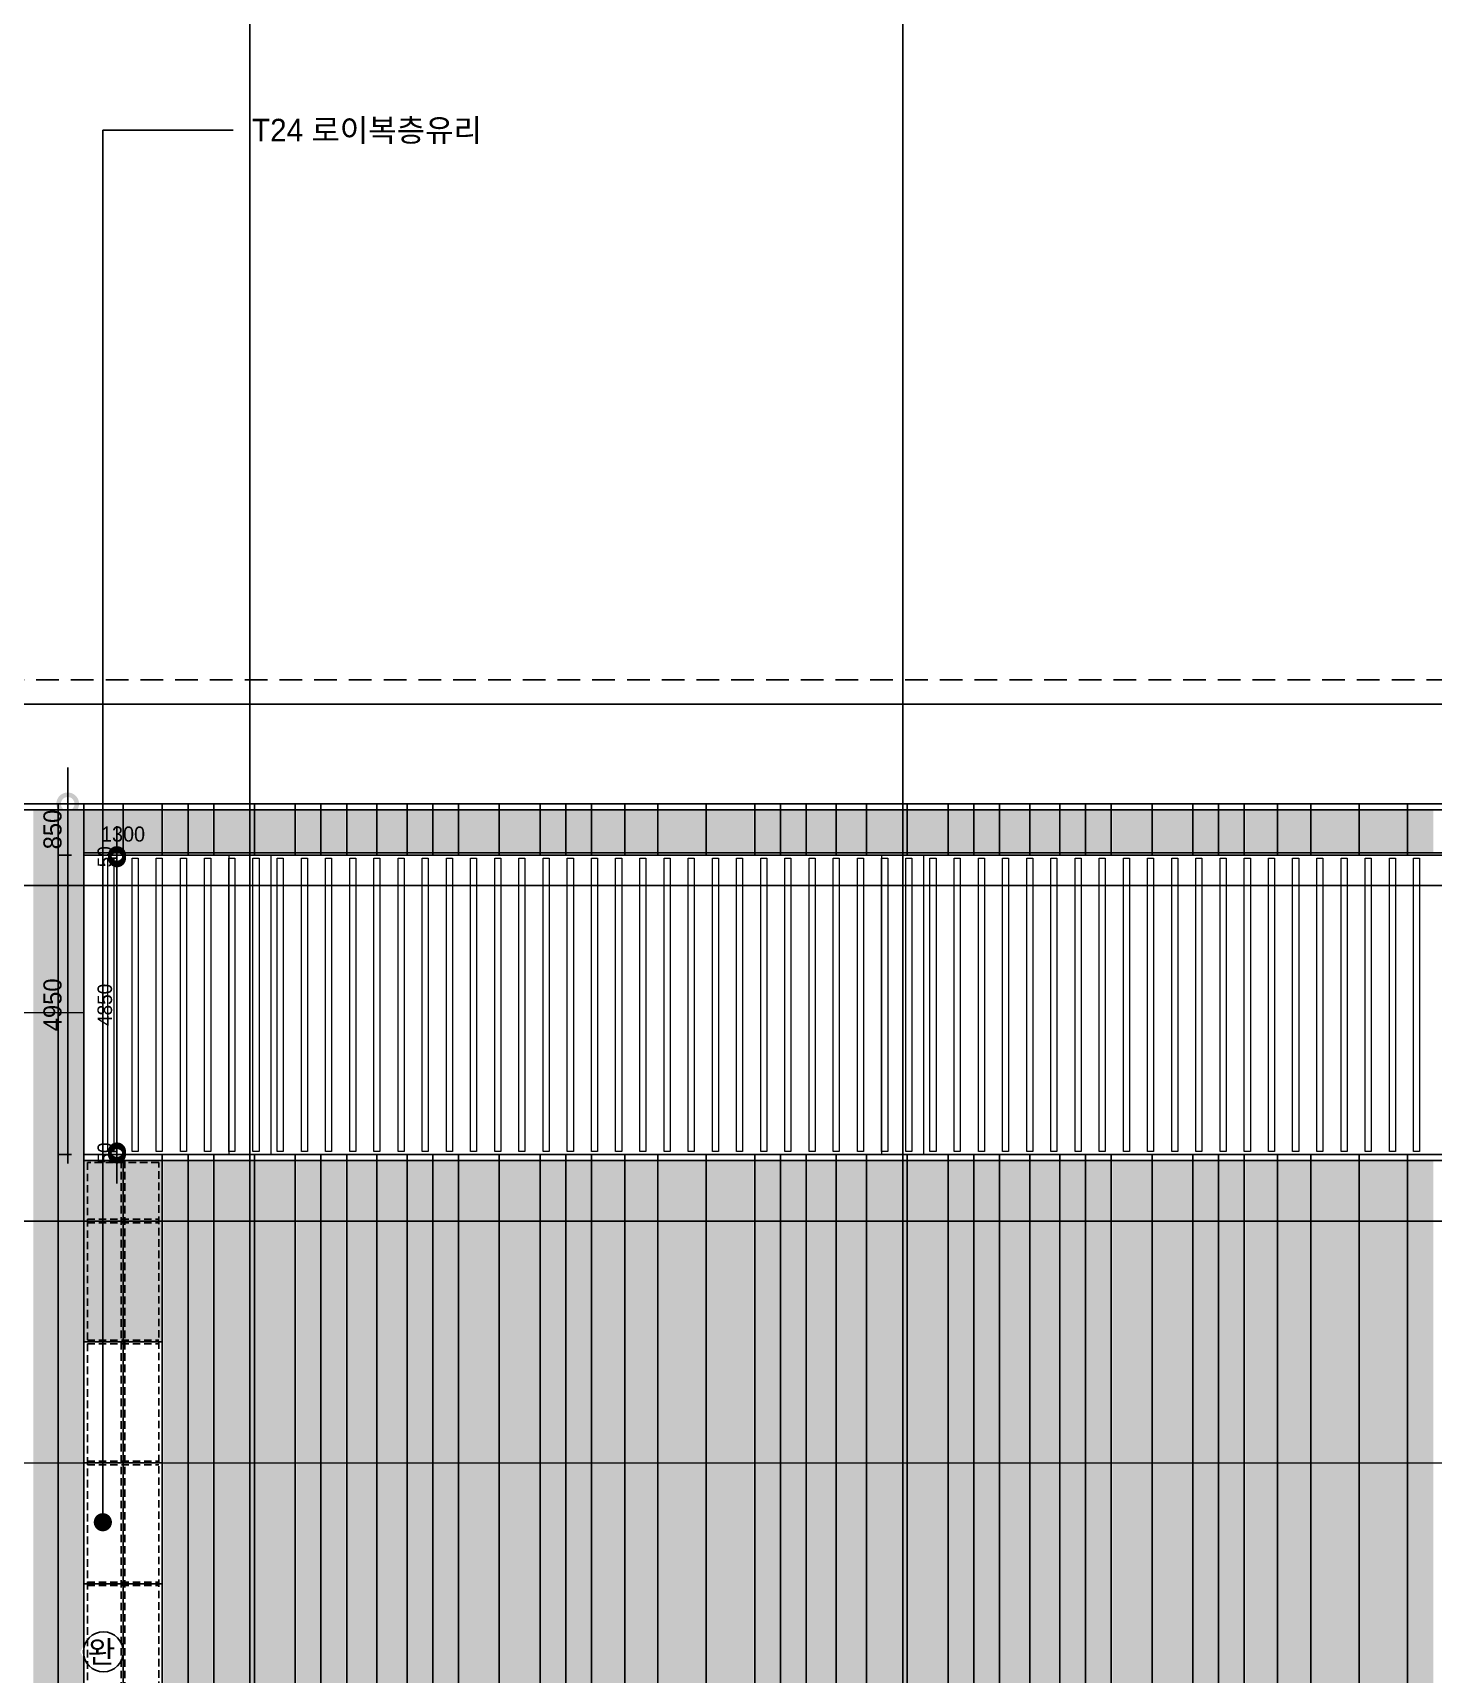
# Model space of a CAD drawing. Extents: x -430745 to 210250, y -41033 to 148500.
# Drawn here: x 45303 to 68470, y 70485 to 97630 of the extents above; entities that cross this region are included whole.
import ezdxf
from ezdxf.enums import TextEntityAlignment as Align
from ezdxf.xclip import XClip

# ---------------------------------------------------------------- set-up
doc = ezdxf.new("R2010")
doc.units = 0
doc.header["$LTSCALE"] = 250
doc.header["$MEASUREMENT"] = 0
doc.header["$XCLIPFRAME"] = 2
for name, pattern in [('DASHED', [0.75, 0.5, -0.25]), ('DOT', [1, 0, -1]), ('HID', [2.3, 1.5, -0.8])]:
    doc.linetypes.add(name, pattern=pattern)
doc.layers.get('0').update_dxf_attribs({"linetype": 'CONTINUOUS'})
doc.layers.get('Defpoints').update_dxf_attribs({"linetype": 'CONTINUOUS'})
for name, color, linetype in [('@완강기구조대', 7, 'CONTINUOUS'), ('A-CEN', 1, 'CONTINUOUS'), ('A-DIM', 7, 'CONTINUOUS'), ('A-ELE-2', 2, 'CONTINUOUS'), ('A-ELE-254', 254, 'CONTINUOUS'), ('A-ELE-7', 7, 'CONTINUOUS'), ('A-ELE-8', 8, 'CONTINUOUS'), ('A-HAT', 8, 'CONTINUOUS'), ('A-WIN', 4, 'CONTINUOUS'), ('A-WIN-HID', 9, 'DASHED'), ('WIPEOUT', 8, 'CONTINUOUS')]:
    doc.layers.add(name, color=color, linetype=linetype)
doc.layers.add('A-ELE-9', color=9, linetype='CONTINUOUS', lineweight=5)
doc.layers.add('NOPLOT', color=193, linetype='CONTINUOUS', plot=False)
doc.layers.add('NOPLOT-TEXT', color=41, linetype='CONTINUOUS', plot=False)
doc.styles.add('Gdim', font='')
doc.styles.add('Gtx', font='')
doc.styles.add('돋움', font='')
doc.styles.add('울릉도L', font='romans.shx', dxfattribs={"bigfont": 'whgtxt.shx'})
doc.styles.get('Gdim').set_extended_font_data('Dotum')
doc.styles.get('Gtx').set_extended_font_data('Dotum')
doc.styles.get('돋움').set_extended_font_data('Dotum')
doc.dimstyles.new('Gdim100', dxfattribs={"dimscale": 100, "dimtxt": 3, "dimasz": 6, "dimexe": 1.5, "dimexo": 2, "dimgap": 1, "dimtad": 1, "dimdec": 0, "dimzin": 0, "dimdsep": 46, "dimtxsty": 'Gdim', "dimblk": 'DOTSMALL', "dimcen": 1.5, "dimdle": 1.5, "dimclrd": 1, "dimclre": 1, "dimclrt": 256, "dimazin": 0, "dimtfac": 1, "dimtdec": 0, "dimtix": 1, "dimtmove": 2, "dimatfit": 3, "dimldrblk": 'DOTSMALL', "dimfxl": 1.5, "dimtolj": 1, "dimtzin": 0, "dimlwd": -1, "dimlwe": -1, "dimarcsym": 0})

# ---------------------------------------------------------------- blocks, each defined once
blk = doc.blocks.new('A-CEN-NORTH1')
at = {"layer": 'A-CEN'}
for p, q in [((14514911.9, -289571.4), (14514911.9, -182238.1)), ((14525711.9, -289571.4), (14525711.9, -182238.1)), ((14490100, -223625.9, 0), (14592511.9, -223625.9, 0)), ((14490100, -226625.9, 0), (14592511.9, -226625.9, 0)), ((14490100, -232175.9, 0), (14592511.9, -232175.9, 0))]:
    blk.add_line(p, q, dxfattribs=at)
at = {"layer": 'A-CEN', "linetype": 'HID'}
blk.add_line((14490100, -223225.9, 0), (14592511.9, -223225.9, 0), dxfattribs=at)
blk = doc.blocks.new('방화기호')
at = {"style": '울릉도L'}
blk.add_attdef('XX', text='', height=600, dxfattribs=at).set_placement((-2358, 300), align=Align.MIDDLE_CENTER)
at = {"linetype": 'DOT'}
blk.add_wipeout([(-315, 546), (315, 546), (630, 0), (315, -546), (-315, -546), (-630, 0)], dxfattribs=at)
at = {"color": 7, "linetype": 'Continuous'}
blk.add_circle((0, 0), 542, dxfattribs=at)
blk = doc.blocks.new('전산입면 1300')
at = {"layer": 'A-ELE-8'}
blk.add_line((13957281, -223226), (13957281, -271826), dxfattribs=at)
at = {"layer": 'A-ELE-9'}
for p, q in [((13956631, -223226), (13956631, -271826)), ((13957931, -271826), (13957931, -223226))]:
    blk.add_line(p, q, dxfattribs=at)
at = {"layer": 'NOPLOT', "color": 61, "linetype": 'Continuous', "true_color": 0xedee99, "style": 'Gtx'}
blk.add_text('1300', height=250, dxfattribs=at).set_placement((13957281, -223726), align=Align.MIDDLE_CENTER)
blk = doc.blocks.new('_DotSmall')
at = {"color": 0, "linetype": 'ByBlock', "const_width": 0.5}
blk.add_lwpolyline([(-0.0625, 0, 1), (0.0625, 0, 1)], format="xyb", close=True, dxfattribs=at)
blk = doc.blocks.new('*D352')
at = {"layer": 'Defpoints', "color": 0, "transparency": 16777216}
for p in [(45880, 84029, 0), (46145, 84029, 0), (46145, 79079, 0)]:
    blk.add_point(p, dxfattribs=at)
at = {"layer": 'NOPLOT', "color": 1, "transparency": 16777216}
for p, q in [((45880, 78929, 0), (45880, 84179, 0)), ((45945, 84029, 0), (45730, 84029, 0)), ((45945, 79079, 0), (45730, 79079, 0))]:
    blk.add_line(p, q, dxfattribs=at)
at = {"layer": 'NOPLOT', "color": 1, "transparency": 16777216, "xscale": 600, "yscale": 600, "zscale": 600}
for p, rotation in [((45880, 84029, 0), 90), ((45880, 79079, 0), 270)]:
    blk.add_blockref('_DotSmall', p, dxfattribs=dict(at, rotation=rotation))
at = {"layer": 'NOPLOT', "transparency": 16777216, "insert": (45630, 81554, 0), "char_height": 300, "attachment_point": 5, "rotation": 90, "style": 'Gdim'}
blk.add_mtext('\\A1;4950', dxfattribs=at)
blk = doc.blocks.new('*D353')
at = {"layer": 'Defpoints', "color": 0, "transparency": 16777216}
for p in [(46695, 84029, 0), (46845, 84029, 0), (46845, 83979, 0)]:
    blk.add_point(p, dxfattribs=at)
at = {"layer": 'NOPLOT', "color": 1, "transparency": 16777216}
for p, q in [((46695, 84029, 0), (46695, 84509, 0)), ((46685, 84029, 0), (46575, 84029, 0)), ((46685, 83979, 0), (46575, 83979, 0)), ((46695, 83979, 0), (46695, 84029, 0)), ((46695, 83979, 0), (46695, 83499, 0))]:
    blk.add_line(p, q, dxfattribs=at)
at = {"layer": 'NOPLOT', "color": 1, "transparency": 16777216, "xscale": 480, "yscale": 480, "zscale": 480}
for p, rotation in [((46695, 84029, 0), 270), ((46695, 83979, 0), 90)]:
    blk.add_blockref('_DotSmall', p, dxfattribs=dict(at, rotation=rotation))
at = {"layer": 'NOPLOT', "transparency": 16777216, "insert": (46495, 84004, 0), "char_height": 240, "attachment_point": 5, "rotation": 90, "style": 'Gdim'}
blk.add_mtext('\\A1;50', dxfattribs=at)
blk = doc.blocks.new('*D354')
at = {"layer": 'Defpoints', "color": 0, "transparency": 16777216}
for p in [(45880, 84879, 0), (46145, 84879, 0), (46145, 84029, 0)]:
    blk.add_point(p, dxfattribs=at)
at = {"layer": 'NOPLOT', "color": 1, "transparency": 16777216}
for p, q in [((45880, 84879, 0), (45880, 85479, 0)), ((45945, 84879, 0), (45730, 84879, 0)), ((45880, 84029, 0), (45880, 84879, 0)), ((45945, 84029, 0), (45730, 84029, 0)), ((45880, 84029, 0), (45880, 83429, 0))]:
    blk.add_line(p, q, dxfattribs=at)
at = {"layer": 'NOPLOT', "color": 1, "transparency": 16777216, "xscale": 600, "yscale": 600, "zscale": 600}
for p, rotation in [((45880, 84879, 0), 270), ((45880, 84029, 0), 90)]:
    blk.add_blockref('_DotSmall', p, dxfattribs=dict(at, rotation=rotation))
at = {"layer": 'NOPLOT', "transparency": 16777216, "insert": (45630, 84454, 0), "char_height": 300, "attachment_point": 5, "rotation": 90, "style": 'Gdim'}
blk.add_mtext('\\A1;850', dxfattribs=at)
blk = doc.blocks.new('*D347')
at = {"layer": 'Defpoints', "color": 0, "transparency": 16777216}
for p in [(46845, 83979, 0), (46695, 79129, 0), (46845, 79129, 0)]:
    blk.add_point(p, dxfattribs=at)
at = {"layer": 'NOPLOT', "color": 1, "transparency": 16777216}
for p, q in [((46685, 83979, 0), (46575, 83979, 0)), ((46695, 84099, 0), (46695, 79009, 0)), ((46685, 79129, 0), (46575, 79129, 0))]:
    blk.add_line(p, q, dxfattribs=at)
at = {"layer": 'NOPLOT', "color": 1, "transparency": 16777216, "xscale": 480, "yscale": 480, "zscale": 480}
for p, rotation in [((46695, 83979, 0), 90), ((46695, 79129, 0), 270)]:
    blk.add_blockref('_DotSmall', p, dxfattribs=dict(at, rotation=rotation))
at = {"layer": 'NOPLOT', "transparency": 16777216, "insert": (46495, 81554, 0), "char_height": 240, "attachment_point": 5, "rotation": 90, "style": 'Gdim'}
blk.add_mtext('\\A1;4850', dxfattribs=at)
blk = doc.blocks.new('*D348')
at = {"layer": 'Defpoints', "color": 0, "transparency": 16777216}
for p in [(46695, 79079, 0), (46845, 79129, 0), (46845, 79079, 0)]:
    blk.add_point(p, dxfattribs=at)
at = {"layer": 'NOPLOT', "color": 1, "transparency": 16777216}
for p, q in [((46695, 79129, 0), (46695, 79609, 0)), ((46685, 79129, 0), (46575, 79129, 0)), ((46685, 79079, 0), (46575, 79079, 0)), ((46695, 79129, 0), (46695, 79079, 0)), ((46695, 79079, 0), (46695, 78599, 0))]:
    blk.add_line(p, q, dxfattribs=at)
at = {"layer": 'NOPLOT', "color": 1, "transparency": 16777216, "xscale": 480, "yscale": 480, "zscale": 480}
for p, rotation in [((46695, 79129, 0), 270), ((46695, 79079, 0), 90)]:
    blk.add_blockref('_DotSmall', p, dxfattribs=dict(at, rotation=rotation))
at = {"layer": 'NOPLOT', "transparency": 16777216, "insert": (46495, 79104, 0), "char_height": 240, "attachment_point": 5, "rotation": 90, "style": 'Gdim'}
blk.add_mtext('\\A1;50', dxfattribs=at)
blk = doc.blocks.new('A$C5877d68e')
at = {"layer": 'A-ELE-7'}
for p, q in [((6625, 600, 0), (6625, 47150, 0)), ((7700, 46300, 0), (7700, 47150, 0)), ((8775, 46300, 0), (8775, 47150, 0)), ((9875, 46300, 0), (9875, 47150, 0)), ((10975, 46300, 0), (10975, 47150, 0)), ((11900, 46300, 0), (11900, 47150, 0)), ((12825, 46300, 0), (12825, 47150, 0)), ((13925, 46300, 0), (13925, 47150, 0)), ((15025, 46300, 0), (15025, 47150, 0)), ((16000, 46300, 0), (16000, 47150, 0)), ((17350, 46300, 0), (17350, 47150, 0)), ((18575, 46300, 0), (18575, 47150, 0)), ((19500, 46300, 0), (19500, 47150, 0)), ((20675, 46300, 0), (20675, 47150, 0)), ((21775, 46300, 0), (21775, 47150, 0)), ((22700, 46300, 0), (22700, 47150, 0)), ((23625, 46300, 0), (23625, 47150, 0)), ((24725, 46300, 0), (24725, 47150, 0)), ((25825, 46300, 0), (25825, 47150, 0)), ((26800, 46300, 0), (26800, 47150, 0)), ((28150, 46300, 0), (28150, 47150, 0)), ((8775, 600, 0), (8775, 41350, 0)), ((9875, 600, 0), (9875, 41350, 0)), ((10975, 600, 0), (10975, 41350, 0)), ((11900, 16250, 0), (11900, 41350, 0)), ((12825, 16250, 0), (12825, 41350, 0)), ((13925, 16250, 0), (13925, 41350, 0)), ((15025, 16250, 0), (15025, 41350, 0)), ((16000, 16250, 0), (16000, 41350, 0)), ((17350, 16250, 0), (17350, 41350, 0)), ((18575, 16250, 0), (18575, 41350, 0)), ((19500, 16250, 0), (19500, 41350, 0)), ((20675, 16250, 0), (20675, 41350, 0)), ((21775, 16250, 0), (21775, 41350, 0)), ((22700, 16250, 0), (22700, 41350, 0)), ((23625, 16250, 0), (23625, 41350, 0)), ((24725, 16250, 0), (24725, 41350, 0)), ((25825, 16250, 0), (25825, 41350, 0)), ((26800, 16250, 0), (26800, 41350, 0)), ((28150, 16250, 0), (28150, 41350, 0))]:
    blk.add_line(p, q, dxfattribs=at)
at = {"layer": 'A-ELE-8'}
for p, q in [((7050, 600, 0), (7050, 47150, 0)), ((8350, 46300, 0), (8350, 47150, 0)), ((9200, 46300, 0), (9200, 47150, 0)), ((10550, 46300, 0), (10550, 47150, 0)), ((11400, 46300, 0), (11400, 47150, 0)), ((12400, 46300, 0), (12400, 47150, 0)), ((13250, 46300, 0), (13250, 47150, 0)), ((14600, 46300, 0), (14600, 47150, 0)), ((15450, 46300, 0), (15450, 47150, 0)), ((16550, 46300, 0), (16550, 47150, 0)), ((18150, 46300, 0), (18150, 47150, 0)), ((19000, 46300, 0), (19000, 47150, 0)), ((20000, 46300, 0), (20000, 47150, 0)), ((21350, 46300, 0), (21350, 47150, 0)), ((22200, 46300, 0), (22200, 47150, 0)), ((23200, 46300, 0), (23200, 47150, 0)), ((24050, 46300, 0), (24050, 47150, 0)), ((25400, 46300, 0), (25400, 47150, 0)), ((26250, 46300, 0), (26250, 47150, 0)), ((27350, 46300, 0), (27350, 47150, 0)), ((28950, 46300, 0), (28950, 47150, 0)), ((8350, 600, 0), (8350, 41350, 0)), ((9200, 600, 0), (9200, 41350, 0)), ((10550, 600, 0), (10550, 41350, 0)), ((11400, 600, 0), (11400, 41350, 0)), ((12400, 16250, 0), (12400, 41350, 0)), ((13250, 16250, 0), (13250, 41350, 0)), ((14600, 16250, 0), (14600, 41350, 0)), ((15450, 16250, 0), (15450, 41350, 0)), ((16550, 16250, 0), (16550, 41350, 0)), ((18150, 16250, 0), (18150, 41350, 0)), ((19000, 16250, 0), (19000, 41350, 0)), ((20000, 16250, 0), (20000, 41350, 0)), ((21350, 16250, 0), (21350, 41350, 0)), ((22200, 16250, 0), (22200, 41350, 0)), ((23200, 16250, 0), (23200, 41350, 0)), ((24050, 16250, 0), (24050, 41350, 0)), ((25400, 16250, 0), (25400, 41350, 0)), ((26250, 16250, 0), (26250, 41350, 0)), ((27350, 16250, 0), (27350, 41350, 0)), ((28950, 16250, 0), (28950, 41350, 0))]:
    blk.add_line(p, q, dxfattribs=at)

msp = doc.modelspace()

# ---------------------------------------------------------------- hatches: boundary and pattern name
at = {"layer": 'A-ELE-254'}
h = msp.add_hatch(color=256, dxfattribs=at)
h.dxf.hatch_style = 1
h.paths.add_polyline_path([(46145.3, 75978.9), (46795.3, 75978.9), (46795.3, 78978.9), (46145.3, 78978.9)])
h.paths.add_polyline_path([(46795.3, 75978.9), (47445.3, 75978.9), (47445.3, 78978.9), (46795.3, 78978.9)])
at = {"layer": 'A-HAT'}
h = msp.add_hatch(color=256, dxfattribs=at)
h.dxf.hatch_style = 1
h.set_gradient(color1=(173, 173, 173), color2=(173, 173, 173), tint=1)
h.paths.add_polyline_path([(45310.3, 38368.9), (45720.3, 38368.9), (45720.3, 84778.9), (45310.3, 84778.9)])
h = msp.add_hatch(color=256, dxfattribs=at)
h.dxf.hatch_style = 1
h.set_gradient(color1=(214, 214, 214), color2=(214, 214, 214), rotation=180, tint=1)
h.paths.add_polyline_path([(45720.3, 38368.9), (46130.3, 38368.9), (46130.3, 84778.9), (45720.3, 84778.9)])
h = msp.add_hatch(color=256, dxfattribs=at)
h.dxf.hatch_style = 1
h.set_gradient(color1=(173, 173, 173), color2=(173, 173, 173), tint=1)
h.paths.add_polyline_path([(46160.3, 84068.9), (46795.3, 84068.9), (46795.3, 84778.9), (46160.3, 84778.9)])
h = msp.add_hatch(color=256, dxfattribs=at)
h.dxf.hatch_style = 1
h.set_gradient(color1=(214, 214, 214), color2=(214, 214, 214), rotation=180, tint=1)
h.paths.add_polyline_path([(46795.3, 84068.9), (47430.2, 84068.9), (47430.2, 84778.9), (46795.3, 84778.9)])
h = msp.add_hatch(color=256, dxfattribs=at)
h.dxf.hatch_style = 1
h.set_gradient(color1=(173, 173, 173), color2=(173, 173, 173), tint=1)
h.paths.add_polyline_path([(47460.3, 84068.9), (47870.3, 84068.9), (47870.3, 84778.9), (47460.3, 84778.9)])
h = msp.add_hatch(color=256, dxfattribs=at)
h.dxf.hatch_style = 1
h.set_gradient(color1=(214, 214, 214), color2=(214, 214, 214), rotation=180, tint=1)
h.paths.add_polyline_path([(47870.3, 84068.9), (48280.3, 84068.9), (48280.3, 84778.9), (47870.3, 84778.9)])
h = msp.add_hatch(color=256, dxfattribs=at)
h.dxf.hatch_style = 1
h.set_gradient(color1=(173, 173, 173), color2=(173, 173, 173), tint=1)
h.paths.add_polyline_path([(48310.3, 84068.9), (48970.3, 84068.9), (48970.3, 84778.9), (48310.3, 84778.9)])
h = msp.add_hatch(color=256, dxfattribs=at)
h.dxf.hatch_style = 1
h.set_gradient(color1=(214, 214, 214), color2=(214, 214, 214), rotation=180, tint=1)
h.paths.add_polyline_path([(48970.3, 84068.9), (49630.3, 84068.9), (49630.3, 84778.9), (48970.3, 84778.9)])
h = msp.add_hatch(color=256, dxfattribs=at)
h.dxf.hatch_style = 1
h.set_gradient(color1=(173, 173, 173), color2=(173, 173, 173), tint=1)
h.paths.add_polyline_path([(49660.3, 84068.9), (50070.3, 84068.9), (50070.3, 84778.9), (49660.3, 84778.9)])
h = msp.add_hatch(color=256, dxfattribs=at)
h.dxf.hatch_style = 1
h.set_gradient(color1=(214, 214, 214), color2=(214, 214, 214), rotation=180, tint=1)
h.paths.add_polyline_path([(50070.3, 84068.9), (50480.3, 84068.9), (50480.3, 84778.9), (50070.3, 84778.9)])
h = msp.add_hatch(color=256, dxfattribs=at)
h.dxf.hatch_style = 1
h.set_gradient(color1=(173, 173, 173), color2=(173, 173, 173), tint=1)
h.paths.add_polyline_path([(50510.3, 84068.9), (50995.3, 84068.9), (50995.3, 84778.9), (50510.3, 84778.9)])
h = msp.add_hatch(color=256, dxfattribs=at)
h.dxf.hatch_style = 1
h.set_gradient(color1=(214, 214, 214), color2=(214, 214, 214), rotation=180, tint=1)
h.paths.add_polyline_path([(50995.3, 84068.9), (51480.3, 84068.9), (51480.3, 84778.9), (50995.3, 84778.9)])
h = msp.add_hatch(color=256, dxfattribs=at)
h.dxf.hatch_style = 1
h.set_gradient(color1=(173, 173, 173), color2=(173, 173, 173), tint=1)
h.paths.add_polyline_path([(51510.3, 84068.9), (51920.3, 84068.9), (51920.3, 84778.9), (51510.3, 84778.9)])
h = msp.add_hatch(color=256, dxfattribs=at)
h.dxf.hatch_style = 1
h.set_gradient(color1=(214, 214, 214), color2=(214, 214, 214), rotation=180, tint=1)
h.paths.add_polyline_path([(51920.3, 84068.9), (52330.3, 84068.9), (52330.3, 84778.9), (51920.3, 84778.9)])
h = msp.add_hatch(color=256, dxfattribs=at)
h.dxf.hatch_style = 1
h.set_gradient(color1=(173, 173, 173), color2=(173, 173, 173), tint=1)
h.paths.add_polyline_path([(52360.3, 84068.9), (53020.3, 84068.9), (53020.3, 84778.9), (52360.3, 84778.9)])
h = msp.add_hatch(color=256, dxfattribs=at)
h.dxf.hatch_style = 1
h.set_gradient(color1=(214, 214, 214), color2=(214, 214, 214), rotation=180, tint=1)
h.paths.add_polyline_path([(53020.3, 84068.9), (53680.3, 84068.9), (53680.3, 84778.9), (53020.3, 84778.9)])
h = msp.add_hatch(color=256, dxfattribs=at)
h.dxf.hatch_style = 1
h.set_gradient(color1=(173, 173, 173), color2=(173, 173, 173), tint=1)
h.paths.add_polyline_path([(53710.3, 84068.9), (54120.3, 84068.9), (54120.3, 84778.9), (53710.3, 84778.9)])
h = msp.add_hatch(color=256, dxfattribs=at)
h.dxf.hatch_style = 1
h.set_gradient(color1=(214, 214, 214), color2=(214, 214, 214), rotation=180, tint=1)
h.paths.add_polyline_path([(54120.3, 84068.9), (54530.3, 84068.9), (54530.3, 84778.9), (54120.3, 84778.9)])
h = msp.add_hatch(color=256, dxfattribs=at)
h.dxf.hatch_style = 1
h.set_gradient(color1=(173, 173, 173), color2=(173, 173, 173), tint=1)
h.paths.add_polyline_path([(54560.3, 84068.9), (55095.3, 84068.9), (55095.3, 84778.9), (54560.3, 84778.9)])
h = msp.add_hatch(color=256, dxfattribs=at)
h.dxf.hatch_style = 1
h.set_gradient(color1=(214, 214, 214), color2=(214, 214, 214), rotation=180, tint=1)
h.paths.add_polyline_path([(55095.3, 84068.9), (55630.3, 84068.9), (55630.3, 84778.9), (55095.3, 84778.9)])
h = msp.add_hatch(color=256, dxfattribs=at)
h.dxf.hatch_style = 1
h.set_gradient(color1=(173, 173, 173), color2=(173, 173, 173), tint=1)
h.paths.add_polyline_path([(55660.3, 84068.9), (56445.3, 84068.9), (56445.3, 84778.9), (55660.3, 84778.9)])
h = msp.add_hatch(color=256, dxfattribs=at)
h.dxf.hatch_style = 1
h.set_gradient(color1=(214, 214, 214), color2=(214, 214, 214), rotation=180, tint=1)
h.paths.add_polyline_path([(56445.3, 84068.9), (57230.3, 84068.9), (57230.3, 84778.9), (56445.3, 84778.9)])
h = msp.add_hatch(color=256, dxfattribs=at)
h.dxf.hatch_style = 1
h.set_gradient(color1=(173, 173, 173), color2=(173, 173, 173), tint=1)
h.paths.add_polyline_path([(57260.3, 84068.9), (57670.3, 84068.9), (57670.3, 84778.9), (57260.3, 84778.9)])
h = msp.add_hatch(color=256, dxfattribs=at)
h.dxf.hatch_style = 1
h.set_gradient(color1=(214, 214, 214), color2=(214, 214, 214), rotation=180, tint=1)
h.paths.add_polyline_path([(57670.3, 84068.9), (58080.3, 84068.9), (58080.3, 84778.9), (57670.3, 84778.9)])
h = msp.add_hatch(color=256, dxfattribs=at)
h.dxf.hatch_style = 1
h.set_gradient(color1=(173, 173, 173), color2=(173, 173, 173), tint=1)
h.paths.add_polyline_path([(58110.3, 84068.9), (58595.3, 84068.9), (58595.3, 84778.9), (58110.3, 84778.9)])
h = msp.add_hatch(color=256, dxfattribs=at)
h.dxf.hatch_style = 1
h.set_gradient(color1=(214, 214, 214), color2=(214, 214, 214), rotation=180, tint=1)
h.paths.add_polyline_path([(58595.3, 84068.9), (59080.3, 84068.9), (59080.3, 84778.9), (58595.3, 84778.9)])
h = msp.add_hatch(color=256, dxfattribs=at)
h.dxf.hatch_style = 1
h.set_gradient(color1=(173, 173, 173), color2=(173, 173, 173), tint=1)
h.paths.add_polyline_path([(59110.3, 84068.9), (59770.3, 84068.9), (59770.3, 84778.9), (59110.3, 84778.9)])
h = msp.add_hatch(color=256, dxfattribs=at)
h.dxf.hatch_style = 1
h.set_gradient(color1=(214, 214, 214), color2=(214, 214, 214), rotation=180, tint=1)
h.paths.add_polyline_path([(59770.3, 84068.9), (60430.3, 84068.9), (60430.3, 84778.9), (59770.3, 84778.9)])
h = msp.add_hatch(color=256, dxfattribs=at)
h.dxf.hatch_style = 1
h.set_gradient(color1=(173, 173, 173), color2=(173, 173, 173), tint=1)
h.paths.add_polyline_path([(60460.3, 84068.9), (60870.3, 84068.9), (60870.3, 84778.9), (60460.3, 84778.9)])
h = msp.add_hatch(color=256, dxfattribs=at)
h.dxf.hatch_style = 1
h.set_gradient(color1=(214, 214, 214), color2=(214, 214, 214), rotation=180, tint=1)
h.paths.add_polyline_path([(60870.3, 84068.9), (61280.3, 84068.9), (61280.3, 84778.9), (60870.3, 84778.9)])
h = msp.add_hatch(color=256, dxfattribs=at)
h.dxf.hatch_style = 1
h.set_gradient(color1=(173, 173, 173), color2=(173, 173, 173), tint=1)
h.paths.add_polyline_path([(61310.3, 84068.9), (61795.3, 84068.9), (61795.3, 84778.9), (61310.3, 84778.9)])
h = msp.add_hatch(color=256, dxfattribs=at)
h.dxf.hatch_style = 1
h.set_gradient(color1=(214, 214, 214), color2=(214, 214, 214), rotation=180, tint=1)
h.paths.add_polyline_path([(61795.3, 84068.9), (62280.3, 84068.9), (62280.3, 84778.9), (61795.3, 84778.9)])
h = msp.add_hatch(color=256, dxfattribs=at)
h.dxf.hatch_style = 1
h.set_gradient(color1=(173, 173, 173), color2=(173, 173, 173), tint=1)
h.paths.add_polyline_path([(62310.3, 84068.9), (62720.3, 84068.9), (62720.3, 84778.9), (62310.3, 84778.9)])
h = msp.add_hatch(color=256, dxfattribs=at)
h.dxf.hatch_style = 1
h.set_gradient(color1=(214, 214, 214), color2=(214, 214, 214), rotation=180, tint=1)
h.paths.add_polyline_path([(62720.3, 84068.9), (63130.3, 84068.9), (63130.3, 84778.9), (62720.3, 84778.9)])
h = msp.add_hatch(color=256, dxfattribs=at)
h.dxf.hatch_style = 1
h.set_gradient(color1=(173, 173, 173), color2=(173, 173, 173), tint=1)
h.paths.add_polyline_path([(63160.3, 84068.9), (63820.3, 84068.9), (63820.3, 84778.9), (63160.3, 84778.9)])
h = msp.add_hatch(color=256, dxfattribs=at)
h.dxf.hatch_style = 1
h.set_gradient(color1=(214, 214, 214), color2=(214, 214, 214), rotation=180, tint=1)
h.paths.add_polyline_path([(63820.3, 84068.9), (64480.3, 84068.9), (64480.3, 84778.9), (63820.3, 84778.9)])
h = msp.add_hatch(color=256, dxfattribs=at)
h.dxf.hatch_style = 1
h.set_gradient(color1=(173, 173, 173), color2=(173, 173, 173), tint=1)
h.paths.add_polyline_path([(64510.3, 84068.9), (64920.3, 84068.9), (64920.3, 84778.9), (64510.3, 84778.9)])
h = msp.add_hatch(color=256, dxfattribs=at)
h.dxf.hatch_style = 1
h.set_gradient(color1=(214, 214, 214), color2=(214, 214, 214), rotation=180, tint=1)
h.paths.add_polyline_path([(64920.3, 84068.9), (65330.3, 84068.9), (65330.3, 84778.9), (64920.3, 84778.9)])
h = msp.add_hatch(color=256, dxfattribs=at)
h.dxf.hatch_style = 1
h.set_gradient(color1=(173, 173, 173), color2=(173, 173, 173), tint=1)
h.paths.add_polyline_path([(65360.3, 84068.9), (65895.3, 84068.9), (65895.3, 84778.9), (65360.3, 84778.9)])
h = msp.add_hatch(color=256, dxfattribs=at)
h.dxf.hatch_style = 1
h.set_gradient(color1=(214, 214, 214), color2=(214, 214, 214), rotation=180, tint=1)
h.paths.add_polyline_path([(65895.3, 84068.9), (66430.3, 84068.9), (66430.3, 84778.9), (65895.3, 84778.9)])
h = msp.add_hatch(color=256, dxfattribs=at)
h.dxf.hatch_style = 1
h.set_gradient(color1=(173, 173, 173), color2=(173, 173, 173), tint=1)
h.paths.add_polyline_path([(66460.3, 84068.9), (67245.3, 84068.9), (67245.3, 84778.9), (66460.3, 84778.9)])
h = msp.add_hatch(color=256, dxfattribs=at)
h.dxf.hatch_style = 1
h.set_gradient(color1=(214, 214, 214), color2=(214, 214, 214), rotation=180, tint=1)
h.paths.add_polyline_path([(67245.3, 84068.9), (68030.3, 84068.9), (68030.3, 84778.9), (67245.3, 84778.9)])
h = msp.add_hatch(color=256, dxfattribs=at)
h.dxf.hatch_style = 1
h.set_gradient(color1=(173, 173, 173), color2=(173, 173, 173), tint=1)
h.paths.add_polyline_path([(68060.3, 84068.9), (68470.3, 84068.9), (68470.3, 84778.9), (68060.3, 84778.9)])
h = msp.add_hatch(color=256, dxfattribs=at)
h.dxf.hatch_style = 1
h.set_gradient(color1=(173, 173, 173), color2=(173, 173, 173), tint=1)
h.paths.add_polyline_path([(47460.3, 38368.9), (47870.3, 38368.9), (47870.3, 78978.9), (47460.3, 78978.9)])
h = msp.add_hatch(color=256, dxfattribs=at)
h.dxf.hatch_style = 1
h.set_gradient(color1=(214, 214, 214), color2=(214, 214, 214), rotation=180, tint=1)
h.paths.add_polyline_path([(47870.3, 38368.9), (48280.3, 38368.9), (48280.3, 78978.9), (47870.3, 78978.9)])
h = msp.add_hatch(color=256, dxfattribs=at)
h.dxf.hatch_style = 1
h.set_gradient(color1=(173, 173, 173), color2=(173, 173, 173), tint=1)
h.paths.add_polyline_path([(48310.3, 38368.9), (48970.3, 38368.9), (48970.3, 78978.9), (48310.3, 78978.9)])
h = msp.add_hatch(color=256, dxfattribs=at)
h.dxf.hatch_style = 1
h.set_gradient(color1=(214, 214, 214), color2=(214, 214, 214), rotation=180, tint=1)
h.paths.add_polyline_path([(48970.3, 38368.9), (49630.3, 38368.9), (49630.3, 78978.9), (48970.3, 78978.9)])
h = msp.add_hatch(color=256, dxfattribs=at)
h.dxf.hatch_style = 1
h.set_gradient(color1=(173, 173, 173), color2=(173, 173, 173), tint=1)
h.paths.add_polyline_path([(49660.3, 38368.9), (50070.3, 38368.9), (50070.3, 78978.9), (49660.3, 78978.9)])
h = msp.add_hatch(color=256, dxfattribs=at)
h.dxf.hatch_style = 1
h.set_gradient(color1=(214, 214, 214), color2=(214, 214, 214), rotation=180, tint=1)
h.paths.add_polyline_path([(50070.3, 38368.9), (50480.3, 38368.9), (50480.3, 78978.9), (50070.3, 78978.9)])
h = msp.add_hatch(color=256, dxfattribs=at)
h.dxf.hatch_style = 1
h.set_gradient(color1=(173, 173, 173), color2=(173, 173, 173), tint=1)
h.paths.add_polyline_path([(50510.3, 53978.9), (50995.3, 53978.9), (50995.3, 78978.9), (50510.3, 78978.9)])
h = msp.add_hatch(color=256, dxfattribs=at)
h.dxf.hatch_style = 1
h.set_gradient(color1=(214, 214, 214), color2=(214, 214, 214), rotation=180, tint=1)
h.paths.add_polyline_path([(50995.3, 53978.9), (51480.3, 53978.9), (51480.3, 78978.9), (50995.3, 78978.9)])
h = msp.add_hatch(color=256, dxfattribs=at)
h.dxf.hatch_style = 1
h.set_gradient(color1=(173, 173, 173), color2=(173, 173, 173), tint=1)
h.paths.add_polyline_path([(51510.3, 53978.9), (51920.3, 53978.9), (51920.3, 78978.9), (51510.3, 78978.9)])
h = msp.add_hatch(color=256, dxfattribs=at)
h.dxf.hatch_style = 1
h.set_gradient(color1=(214, 214, 214), color2=(214, 214, 214), rotation=180, tint=1)
h.paths.add_polyline_path([(51920.3, 53978.9), (52330.3, 53978.9), (52330.3, 78978.9), (51920.3, 78978.9)])
h = msp.add_hatch(color=256, dxfattribs=at)
h.dxf.hatch_style = 1
h.set_gradient(color1=(173, 173, 173), color2=(173, 173, 173), tint=1)
h.paths.add_polyline_path([(52360.3, 53978.9), (53020.3, 53978.9), (53020.3, 78978.9), (52360.3, 78978.9)])
h = msp.add_hatch(color=256, dxfattribs=at)
h.dxf.hatch_style = 1
h.set_gradient(color1=(214, 214, 214), color2=(214, 214, 214), rotation=180, tint=1)
h.paths.add_polyline_path([(53020.3, 53978.9), (53680.3, 53978.9), (53680.3, 78978.9), (53020.3, 78978.9)])
h = msp.add_hatch(color=256, dxfattribs=at)
h.dxf.hatch_style = 1
h.set_gradient(color1=(173, 173, 173), color2=(173, 173, 173), tint=1)
h.paths.add_polyline_path([(53710.3, 53978.9), (54120.3, 53978.9), (54120.3, 78978.9), (53710.3, 78978.9)])
h = msp.add_hatch(color=256, dxfattribs=at)
h.dxf.hatch_style = 1
h.set_gradient(color1=(214, 214, 214), color2=(214, 214, 214), rotation=180, tint=1)
h.paths.add_polyline_path([(54120.3, 53978.9), (54530.3, 53978.9), (54530.3, 78978.9), (54120.3, 78978.9)])
h = msp.add_hatch(color=256, dxfattribs=at)
h.dxf.hatch_style = 1
h.set_gradient(color1=(173, 173, 173), color2=(173, 173, 173), tint=1)
h.paths.add_polyline_path([(54560.3, 53978.9), (55095.3, 53978.9), (55095.3, 78978.9), (54560.3, 78978.9)])
h = msp.add_hatch(color=256, dxfattribs=at)
h.dxf.hatch_style = 1
h.set_gradient(color1=(214, 214, 214), color2=(214, 214, 214), rotation=180, tint=1)
h.paths.add_polyline_path([(55095.3, 53978.9), (55630.3, 53978.9), (55630.3, 78978.9), (55095.3, 78978.9)])
h = msp.add_hatch(color=256, dxfattribs=at)
h.dxf.hatch_style = 1
h.set_gradient(color1=(173, 173, 173), color2=(173, 173, 173), tint=1)
h.paths.add_polyline_path([(55660.3, 53978.9), (56445.3, 53978.9), (56445.3, 78978.9), (55660.3, 78978.9)])
h = msp.add_hatch(color=256, dxfattribs=at)
h.dxf.hatch_style = 1
h.set_gradient(color1=(214, 214, 214), color2=(214, 214, 214), rotation=180, tint=1)
h.paths.add_polyline_path([(56445.3, 53978.9), (57230.3, 53978.9), (57230.3, 78978.9), (56445.3, 78978.9)])
h = msp.add_hatch(color=256, dxfattribs=at)
h.dxf.hatch_style = 1
h.set_gradient(color1=(173, 173, 173), color2=(173, 173, 173), tint=1)
h.paths.add_polyline_path([(57260.3, 53978.9), (57670.3, 53978.9), (57670.3, 78978.9), (57260.3, 78978.9)])
h = msp.add_hatch(color=256, dxfattribs=at)
h.dxf.hatch_style = 1
h.set_gradient(color1=(214, 214, 214), color2=(214, 214, 214), rotation=180, tint=1)
h.paths.add_polyline_path([(57670.3, 53978.9), (58080.3, 53978.9), (58080.3, 78978.9), (57670.3, 78978.9)])
h = msp.add_hatch(color=256, dxfattribs=at)
h.dxf.hatch_style = 1
h.set_gradient(color1=(173, 173, 173), color2=(173, 173, 173), tint=1)
h.paths.add_polyline_path([(58110.3, 53978.9), (58595.3, 53978.9), (58595.3, 78978.9), (58110.3, 78978.9)])
h = msp.add_hatch(color=256, dxfattribs=at)
h.dxf.hatch_style = 1
h.set_gradient(color1=(214, 214, 214), color2=(214, 214, 214), rotation=180, tint=1)
h.paths.add_polyline_path([(58595.3, 53978.9), (59080.3, 53978.9), (59080.3, 78978.9), (58595.3, 78978.9)])
h = msp.add_hatch(color=256, dxfattribs=at)
h.dxf.hatch_style = 1
h.set_gradient(color1=(173, 173, 173), color2=(173, 173, 173), tint=1)
h.paths.add_polyline_path([(59110.3, 53978.9), (59770.3, 53978.9), (59770.3, 78978.9), (59110.3, 78978.9)])
h = msp.add_hatch(color=256, dxfattribs=at)
h.dxf.hatch_style = 1
h.set_gradient(color1=(214, 214, 214), color2=(214, 214, 214), rotation=180, tint=1)
h.paths.add_polyline_path([(59770.3, 53978.9), (60430.3, 53978.9), (60430.3, 78978.9), (59770.3, 78978.9)])
h = msp.add_hatch(color=256, dxfattribs=at)
h.dxf.hatch_style = 1
h.set_gradient(color1=(173, 173, 173), color2=(173, 173, 173), tint=1)
h.paths.add_polyline_path([(60460.3, 53978.9), (60870.3, 53978.9), (60870.3, 78978.9), (60460.3, 78978.9)])
h = msp.add_hatch(color=256, dxfattribs=at)
h.dxf.hatch_style = 1
h.set_gradient(color1=(214, 214, 214), color2=(214, 214, 214), rotation=180, tint=1)
h.paths.add_polyline_path([(60870.3, 53978.9), (61280.3, 53978.9), (61280.3, 78978.9), (60870.3, 78978.9)])
h = msp.add_hatch(color=256, dxfattribs=at)
h.dxf.hatch_style = 1
h.set_gradient(color1=(173, 173, 173), color2=(173, 173, 173), tint=1)
h.paths.add_polyline_path([(61310.3, 53978.9), (61795.3, 53978.9), (61795.3, 78978.9), (61310.3, 78978.9)])
h = msp.add_hatch(color=256, dxfattribs=at)
h.dxf.hatch_style = 1
h.set_gradient(color1=(214, 214, 214), color2=(214, 214, 214), rotation=180, tint=1)
h.paths.add_polyline_path([(61795.3, 53978.9), (62280.3, 53978.9), (62280.3, 78978.9), (61795.3, 78978.9)])
h = msp.add_hatch(color=256, dxfattribs=at)
h.dxf.hatch_style = 1
h.set_gradient(color1=(173, 173, 173), color2=(173, 173, 173), tint=1)
h.paths.add_polyline_path([(62310.3, 53978.9), (62720.3, 53978.9), (62720.3, 78978.9), (62310.3, 78978.9)])
h = msp.add_hatch(color=256, dxfattribs=at)
h.dxf.hatch_style = 1
h.set_gradient(color1=(214, 214, 214), color2=(214, 214, 214), rotation=180, tint=1)
h.paths.add_polyline_path([(62720.3, 53978.9), (63130.3, 53978.9), (63130.3, 78978.9), (62720.3, 78978.9)])
h = msp.add_hatch(color=256, dxfattribs=at)
h.dxf.hatch_style = 1
h.set_gradient(color1=(173, 173, 173), color2=(173, 173, 173), tint=1)
h.paths.add_polyline_path([(63160.3, 53978.9), (63820.3, 53978.9), (63820.3, 78978.9), (63160.3, 78978.9)])
h = msp.add_hatch(color=256, dxfattribs=at)
h.dxf.hatch_style = 1
h.set_gradient(color1=(214, 214, 214), color2=(214, 214, 214), rotation=180, tint=1)
h.paths.add_polyline_path([(63820.3, 53978.9), (64480.3, 53978.9), (64480.3, 78978.9), (63820.3, 78978.9)])
h = msp.add_hatch(color=256, dxfattribs=at)
h.dxf.hatch_style = 1
h.set_gradient(color1=(173, 173, 173), color2=(173, 173, 173), tint=1)
h.paths.add_polyline_path([(64510.3, 53978.9), (64920.3, 53978.9), (64920.3, 78978.9), (64510.3, 78978.9)])
h = msp.add_hatch(color=256, dxfattribs=at)
h.dxf.hatch_style = 1
h.set_gradient(color1=(214, 214, 214), color2=(214, 214, 214), rotation=180, tint=1)
h.paths.add_polyline_path([(64920.3, 53978.9), (65330.3, 53978.9), (65330.3, 78978.9), (64920.3, 78978.9)])
h = msp.add_hatch(color=256, dxfattribs=at)
h.dxf.hatch_style = 1
h.set_gradient(color1=(173, 173, 173), color2=(173, 173, 173), tint=1)
h.paths.add_polyline_path([(65360.3, 53978.9), (65895.3, 53978.9), (65895.3, 78978.9), (65360.3, 78978.9)])
h = msp.add_hatch(color=256, dxfattribs=at)
h.dxf.hatch_style = 1
h.set_gradient(color1=(214, 214, 214), color2=(214, 214, 214), rotation=180, tint=1)
h.paths.add_polyline_path([(65895.3, 53978.9), (66430.3, 53978.9), (66430.3, 78978.9), (65895.3, 78978.9)])
h = msp.add_hatch(color=256, dxfattribs=at)
h.dxf.hatch_style = 1
h.set_gradient(color1=(173, 173, 173), color2=(173, 173, 173), tint=1)
h.paths.add_polyline_path([(66460.3, 53978.9), (67245.3, 53978.9), (67245.3, 78978.9), (66460.3, 78978.9)])
h = msp.add_hatch(color=256, dxfattribs=at)
h.dxf.hatch_style = 1
h.set_gradient(color1=(214, 214, 214), color2=(214, 214, 214), rotation=180, tint=1)
h.paths.add_polyline_path([(67245.3, 53978.9), (68030.3, 53978.9), (68030.3, 78978.9), (67245.3, 78978.9)])
h = msp.add_hatch(color=256, dxfattribs=at)
h.dxf.hatch_style = 1
h.set_gradient(color1=(173, 173, 173), color2=(173, 173, 173), tint=1)
h.paths.add_polyline_path([(68060.3, 53978.9), (68470.3, 53978.9), (68470.3, 78978.9), (68060.3, 78978.9)])

# ---------------------------------------------------------------- linework, layer by layer
at = {"layer": 'A-ELE-2'}
msp.add_line((38245.3, 84878.9), (124345.3, 84878.9), dxfattribs=at)
at = {"layer": 'A-ELE-7'}
msp.add_line((38245.3, 84778.9), (124345.3, 84778.9), dxfattribs=at)
at = {"layer": 'A-ELE-9'}
for p, q in [((38245.3, 81428.9), (46145.3, 81428.9)), ((38245.3, 77978.9), (46145.3, 77978.9)), ((47445.3, 77978.9), (124345.3, 77978.9)), ((38245.3, 73978.9), (46145.3, 73978.9)), ((47445.3, 73978.9, 0), (124345.3, 73978.9, 0))]:
    msp.add_line(p, q, dxfattribs=at)
at = {"layer": 'A-WIN'}
for p, q in [((46145.3, 77978.9), (47445.3, 77978.9)), ((46145.3, 75978.9), (47445.3, 75978.9)), ((46145.3, 73978.9), (47445.3, 73978.9)), ((46145.3, 71978.9, 0), (47445.3, 71978.9, 0))]:
    msp.add_line(p, q, dxfattribs=at)
at = {"layer": 'A-WIN-HID'}
for p, q in [((46205.3, 78008.9, 0), (47385.3, 78008.9, 0)), ((46205.3, 77948.9, 0), (47385.3, 77948.9, 0)), ((46205.3, 76008.9, 0), (47385.3, 76008.9, 0)), ((46205.3, 75948.9, 0), (47385.3, 75948.9, 0)), ((46205.3, 74008.9, 0), (47385.3, 74008.9, 0)), ((46205.3, 73948.9, 0), (47385.3, 73948.9, 0)), ((46205.3, 72008.9, 0), (47385.3, 72008.9, 0)), ((46205.3, 71948.9, 0), (47385.3, 71948.9, 0))]:
    msp.add_line(p, q, dxfattribs=at)
at = {"layer": 'NOPLOT-TEXT', "linetype": 'Continuous', "const_width": 150, "elevation": 0}
msp.add_lwpolyline([(46386.3, 72997.6, 1), (46536.3, 72997.6, 1)], format="xyb", close=True, dxfattribs=at)

# ---------------------------------------------------------------- texts
at = {"layer": 'NOPLOT-TEXT', "linetype": 'Continuous', "style": 'Gtx'}
msp.add_text('T24 로이복층유리', height=375, rotation=360, dxfattribs=at).set_placement((48929.1, 96020.2), align=Align.MIDDLE_LEFT)

# ---------------------------------------------------------------- next in the draw order: block references
at = {"layer": '@완강기구조대', "color": 2}
ref = msp.add_blockref('방화기호', (46470.3, 70853.9), dxfattribs=dict(at, xscale=-0.609375, yscale=0.609375, zscale=0.609375))
ref.add_attrib('XX', '완', dxfattribs={"layer": '0', "height": 365.6, "style": '돋움'}).set_placement((46438.5, 70853.9), align=Align.MIDDLE_CENTER)

# ---------------------------------------------------------------- next in the draw order: wipeouts: each hides what was drawn before it
msp.add_wipeout([(46145.3, 84028.9), (116245.3, 84028.9), (116245.3, 79078.9), (46145.3, 79078.9)]).translate(0, 0, 0).dxf.layer = 'WIPEOUT'

# ---------------------------------------------------------------- next in the draw order: linework, layer by layer
at = {"layer": 'A-ELE-7'}
for p, q in [((46145.3, 84068.9, 0), (46145.3, 78978.9, 0)), ((116245.3, 84068.9, 0), (46145.3, 84068.9, 0)), ((116245.3, 84028.9, 0), (46145.3, 84028.9, 0)), ((46145.3, 79078.9, 0), (116245.3, 79078.9, 0)), ((46145.3, 78978.9, 0), (116245.3, 78978.9, 0))]:
    msp.add_line(p, q, dxfattribs=at)
at = {"layer": 'A-ELE-9', "elevation": 0}
for points in [[(46545.3, 83978.9), (46645.3, 83978.9), (46645.3, 79128.9), (46545.3, 79128.9)], [(46945.3, 83978.9), (47045.3, 83978.9), (47045.3, 79128.9), (46945.3, 79128.9)], [(47345.3, 83978.9), (47445.3, 83978.9), (47445.3, 79128.9), (47345.3, 79128.9)], [(47745.3, 83978.9), (47845.3, 83978.9), (47845.3, 79128.9), (47745.3, 79128.9)], [(48145.3, 83978.9), (48245.3, 83978.9), (48245.3, 79128.9), (48145.3, 79128.9)], [(49245.3, 84028.9), (48545.3, 84028.9), (48545.3, 79078.9), (49245.3, 79078.9)], [(48545.3, 83978.9), (48645.3, 83978.9), (48645.3, 79128.9), (48545.3, 79128.9)], [(48945.3, 83978.9), (49045.3, 83978.9), (49045.3, 79128.9), (48945.3, 79128.9)], [(49345.3, 83978.9), (49445.3, 83978.9), (49445.3, 79128.9), (49345.3, 79128.9)], [(49745.3, 83978.9), (49845.3, 83978.9), (49845.3, 79128.9), (49745.3, 79128.9)], [(50145.3, 83978.9), (50245.3, 83978.9), (50245.3, 79128.9), (50145.3, 79128.9)], [(50545.3, 83978.9), (50645.3, 83978.9), (50645.3, 79128.9), (50545.3, 79128.9)], [(50945.3, 83978.9), (51045.3, 83978.9), (51045.3, 79128.9), (50945.3, 79128.9)], [(51345.3, 83978.9), (51445.3, 83978.9), (51445.3, 79128.9), (51345.3, 79128.9)], [(51745.3, 83978.9), (51845.3, 83978.9), (51845.3, 79128.9), (51745.3, 79128.9)], [(52145.3, 83978.9), (52245.3, 83978.9), (52245.3, 79128.9), (52145.3, 79128.9)], [(52545.3, 83978.9), (52645.3, 83978.9), (52645.3, 79128.9), (52545.3, 79128.9)], [(52945.3, 83978.9), (53045.3, 83978.9), (53045.3, 79128.9), (52945.3, 79128.9)], [(53345.3, 83978.9), (53445.3, 83978.9), (53445.3, 79128.9), (53345.3, 79128.9)], [(53745.3, 83978.9), (53845.3, 83978.9), (53845.3, 79128.9), (53745.3, 79128.9)], [(54145.3, 83978.9), (54245.3, 83978.9), (54245.3, 79128.9), (54145.3, 79128.9)], [(54545.3, 83978.9), (54645.3, 83978.9), (54645.3, 79128.9), (54545.3, 79128.9)], [(54945.3, 83978.9), (55045.3, 83978.9), (55045.3, 79128.9), (54945.3, 79128.9)], [(55345.3, 83978.9), (55445.3, 83978.9), (55445.3, 79128.9), (55345.3, 79128.9)], [(55745.3, 83978.9), (55845.3, 83978.9), (55845.3, 79128.9), (55745.3, 79128.9)], [(56145.3, 83978.9), (56245.3, 83978.9), (56245.3, 79128.9), (56145.3, 79128.9)], [(56545.3, 83978.9), (56645.3, 83978.9), (56645.3, 79128.9), (56545.3, 79128.9)], [(56945.3, 83978.9), (57045.3, 83978.9), (57045.3, 79128.9), (56945.3, 79128.9)], [(57345.3, 83978.9), (57445.3, 83978.9), (57445.3, 79128.9), (57345.3, 79128.9)], [(57745.3, 83978.9), (57845.3, 83978.9), (57845.3, 79128.9), (57745.3, 79128.9)], [(58145.3, 83978.9), (58245.3, 83978.9), (58245.3, 79128.9), (58145.3, 79128.9)], [(58545.3, 83978.9), (58645.3, 83978.9), (58645.3, 79128.9), (58545.3, 79128.9)], [(58945.3, 83978.9), (59045.3, 83978.9), (59045.3, 79128.9), (58945.3, 79128.9)], [(60045.3, 84028.9), (59345.3, 84028.9), (59345.3, 79078.9), (60045.3, 79078.9)], [(59345.3, 83978.9), (59445.3, 83978.9), (59445.3, 79128.9), (59345.3, 79128.9)], [(59745.3, 83978.9), (59845.3, 83978.9), (59845.3, 79128.9), (59745.3, 79128.9)], [(60145.3, 83978.9), (60245.3, 83978.9), (60245.3, 79128.9), (60145.3, 79128.9)], [(60545.3, 83978.9), (60645.3, 83978.9), (60645.3, 79128.9), (60545.3, 79128.9)], [(60945.3, 83978.9), (61045.3, 83978.9), (61045.3, 79128.9), (60945.3, 79128.9)], [(61345.3, 83978.9), (61445.3, 83978.9), (61445.3, 79128.9), (61345.3, 79128.9)], [(61745.3, 83978.9), (61845.3, 83978.9), (61845.3, 79128.9), (61745.3, 79128.9)], [(62145.3, 83978.9), (62245.3, 83978.9), (62245.3, 79128.9), (62145.3, 79128.9)], [(62545.3, 83978.9), (62645.3, 83978.9), (62645.3, 79128.9), (62545.3, 79128.9)], [(62945.3, 83978.9), (63045.3, 83978.9), (63045.3, 79128.9), (62945.3, 79128.9)], [(63345.3, 83978.9), (63445.3, 83978.9), (63445.3, 79128.9), (63345.3, 79128.9)], [(63745.3, 83978.9), (63845.3, 83978.9), (63845.3, 79128.9), (63745.3, 79128.9)], [(64145.3, 83978.9), (64245.3, 83978.9), (64245.3, 79128.9), (64145.3, 79128.9)], [(64545.3, 83978.9), (64645.3, 83978.9), (64645.3, 79128.9), (64545.3, 79128.9)], [(64945.3, 83978.9), (65045.3, 83978.9), (65045.3, 79128.9), (64945.3, 79128.9)], [(65345.3, 83978.9), (65445.3, 83978.9), (65445.3, 79128.9), (65345.3, 79128.9)], [(65745.3, 83978.9), (65845.3, 83978.9), (65845.3, 79128.9), (65745.3, 79128.9)], [(66145.3, 83978.9), (66245.3, 83978.9), (66245.3, 79128.9), (66145.3, 79128.9)], [(66545.3, 83978.9), (66645.3, 83978.9), (66645.3, 79128.9), (66545.3, 79128.9)], [(66945.3, 83978.9), (67045.3, 83978.9), (67045.3, 79128.9), (66945.3, 79128.9)], [(67345.3, 83978.9), (67445.3, 83978.9), (67445.3, 79128.9), (67345.3, 79128.9)], [(67745.3, 83978.9), (67845.3, 83978.9), (67845.3, 79128.9), (67745.3, 79128.9)], [(68145.3, 83978.9), (68245.3, 83978.9), (68245.3, 79128.9), (68145.3, 79128.9)]]:
    msp.add_lwpolyline(points, close=True, dxfattribs=at)
at = {"layer": 'A-WIN'}
for p, q in [((46145.3, 79028.9, 0), (46145.3, 43928.9)), ((46795.3, 79078.9, 0), (46795.3, 43928.9)), ((47445.3, 79028.9, 0), (47445.3, 43928.9)), ((46145.3, 78978.9, 0), (47445.3, 78978.9, 0))]:
    msp.add_line(p, q, dxfattribs=at)
at = {"layer": 'A-WIN-HID'}
for p, q in [((46765.3, 78978.9), (46765.3, 43928.9, 0)), ((46825.3, 78978.9), (46825.3, 43928.9, 0))]:
    msp.add_line(p, q, dxfattribs=at)
at = {"layer": 'A-WIN-HID', "elevation": 0}
msp.add_lwpolyline([(47385.3, 43988.9), (47385.3, 78948.9), (46205.3, 78948.9), (46205.3, 43988.9)], close=True, dxfattribs=at)
at = {"layer": 'NOPLOT-TEXT', "linetype": 'Continuous', "elevation": 0}
msp.add_lwpolyline([(46461.3, 73072.6), (46461.3, 96017.6), (48615.7, 96017.6)], dxfattribs=at)

# ---------------------------------------------------------------- next in the draw order: block references
at = {"layer": 'A-DIM'}
msp.add_blockref('A-CEN-NORTH1', (-14466016.6, 310154.8), dxfattribs=at)
at = {"layer": 'A-ELE-8'}
msp.add_blockref('A$C5877d68e', (39095.3, 37728.9), dxfattribs=at)
ref = msp.add_blockref('전산입면 1300', (-13910485.7, 308104.8, 0), dxfattribs=at)
XClip(ref).set_block_clipping_path([(13956630.9752191715, -224035.8509999205), (13957930.9728476256, -223225.8516536465)])

# ---------------------------------------------------------------- next in the draw order: dimensions: what is measured, and where the dimension line sits
at = {"layer": 'NOPLOT'}
for base, p1, p2, picture, middle in [((45880.4, 84878.9, 0), (46145.3, 84028.9, 0), (46145.3, 84878.9, 0), '*D354', (45630.2, 84453.9, 0)), ((45880.4, 84028.9, 0), (46145.3, 79078.9, 0), (46145.3, 84028.9, 0), '*D352', (45630.2, 81553.9, 0))]:
    dim = msp.add_linear_dim(base=base, p1=p1, p2=p2, angle=90, dimstyle='Gdim100', dxfattribs=at)
    dim.commit()
    dim.dimension.update_dxf_attribs({"geometry": picture, "text_midpoint": middle})
for base, p1, p2, picture, middle in [((46695.3, 84028.9, 0), (46845.3, 83978.9, 0), (46845.3, 84028.9, 0), '*D353', (46495.1, 84003.9, 0)), ((46695.3, 79128.9, 0), (46845.3, 83978.9, 0), (46845.3, 79128.9, 0), '*D347', (46495.1, 81553.9, 0)), ((46695.3, 79078.9, 0), (46845.3, 79128.9, 0), (46845.3, 79078.9, 0), '*D348', (46495.1, 79103.9, 0))]:
    dim = msp.add_linear_dim(base=base, p1=p1, p2=p2, angle=90, dimstyle='Gdim100', override={"dimscale": 80}, dxfattribs=at)
    dim.commit()
    dim.dimension.update_dxf_attribs({"geometry": picture, "text_midpoint": middle})

doc.saveas('drawing.dxf')
